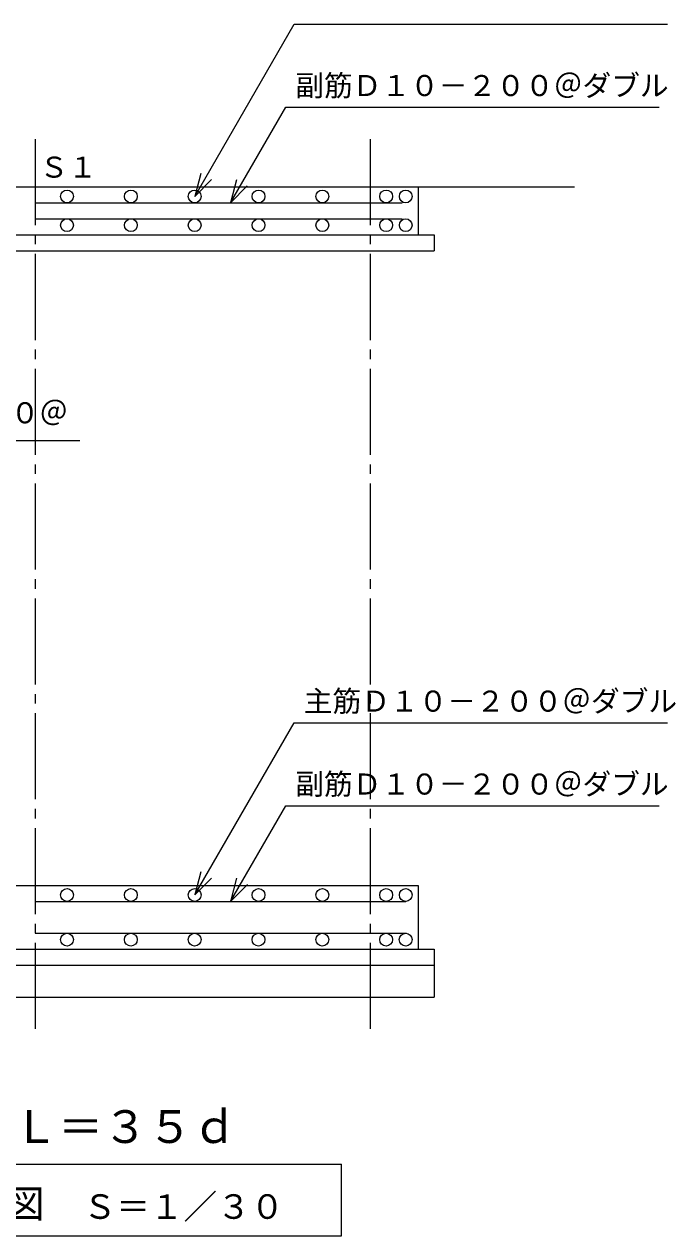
# Model space of a CAD drawing. Units: millimetres, scale not verified. Extents: x -8910 to 8910, y -6308 to 6308.
# Drawn here: x 1249 to 3290, y -810 to 2989 of the extents above; entities that cross this region are included whole.
import ezdxf
from ezdxf.enums import TextEntityAlignment as Align

# ---------------------------------------------------------------- set-up
doc = ezdxf.new("R2010")
doc.units = ezdxf.units.MM
doc.header["$LTSCALE"] = 30
doc.linetypes.add('CHAIN2', pattern=[12, 9, -1, 1, -1])
for name, color, linetype, lineweight in [('0-3_製作', 5, 'Continuous', 25), ('0-6_08', 2, 'Continuous', 25), ('1-3_00クル-フ-0躯体', 5, 'Continuous', 25)]:
    doc.layers.add(name, color=color, linetype=linetype, lineweight=lineweight)
doc.styles.add('ＭＳ ゴシック', font='')
doc.styles.get('ＭＳ ゴシック').set_extended_font_data('MS Gothic')

msp = doc.modelspace()

# ---------------------------------------------------------------- linework, layer by layer
at = {"layer": '0-3_製作', "color": 2}
for p, q in [((1782.66, 2448.53), (2094.43, 2988.53)), ((2094.43, 2988.53), (3264.43, 2988.53)), ((1894.57, 2428.53), (2067.78, 2728.53)), ((2067.78, 2728.53), (3237.78, 2728.53)), ((-228.83, 2478.53), (2972.74, 2478.53)), ((2482.66, 2478.53), (2482.66, 2328.53)), ((332.66, 2328.53), (2532.66, 2328.53)), ((2532.66, 2328.53), (2532.66, 2278.53)), ((332.66, 2278.53), (2532.66, 2278.53)), ((371.23, 1683.8), (1422.9, 1683.8)), ((1782.66, 258.56), (2094.44, 798.56)), ((2094.44, 798.56), (3264.43, 798.56)), ((1894.57, 238.56), (2067.78, 538.56)), ((2067.78, 538.56), (3237.78, 538.56)), ((332.66, 288.56), (2482.66, 288.56)), ((2482.66, 288.56), (2482.66, 88.56)), ((32.66, 88.56), (2532.66, 88.56)), ((2532.66, 88.56), (2532.66, -61.45)), ((32.66, -61.45), (2532.66, -61.45))]:
    msp.add_line(p, q, dxfattribs=at)
at = {"layer": '0-3_製作', "color": 2, "linetype": 'CHAIN2'}
for p, q in [((1282.66, 2628.53), (1282.66, -177.46)), ((2332.66, 2628.53), (2332.66, -177.46))]:
    msp.add_line(p, q, dxfattribs=at)
at = {"layer": '0-3_製作', "color": 3}
for p, q in [((1282.66, 2428.53), (2432.78, 2428.53)), ((1282.66, 2378.53), (2432.66, 2378.53)), ((1282.66, 238.56), (2443.99, 238.56)), ((1282.66, 138.55), (2446.57, 138.55)), ((1282.66, 138.55), (2443.99, 138.55)), ((322.66, -584.8), (2242.66, -584.8)), ((2242.66, -809.8), (2242.66, -584.8)), ((322.66, -809.8), (2242.66, -809.8))]:
    msp.add_line(p, q, dxfattribs=at)
at = {"layer": '0-3_製作', "color": 2}
for points in [[(1802.07, 2520.97), (1782.66, 2448.53), (1835.69, 2501.56)], [(1913.98, 2500.97), (1894.57, 2428.53), (1947.6, 2481.56)], [(1802.08, 331), (1782.66, 258.56), (1835.7, 311.59)], [(1913.98, 311), (1894.57, 238.56), (1947.61, 291.59)]]:
    msp.add_lwpolyline(points, dxfattribs=at)
at = {"layer": '0-3_製作', "color": 3}
for centre in [(1382.66, 2448.53), (1582.66, 2448.53), (1782.66, 2448.53), (1982.66, 2448.53), (2182.66, 2448.53), (2382.66, 2448.53), (2443.99, 2448.53), (1382.66, 2358.53), (1582.66, 2358.53), (1782.66, 2358.53), (1982.66, 2358.53), (2182.66, 2358.53), (2382.66, 2358.53), (2443.99, 2358.53), (1382.66, 258.56), (1582.66, 258.56), (1782.66, 258.56), (1982.66, 258.56), (2182.66, 258.56), (2382.66, 258.56), (2443.99, 258.56), (1382.55, 118.55), (1582.55, 118.55), (1782.55, 118.55), (1982.55, 118.55), (2182.55, 118.55), (2382.55, 118.55), (2443.88, 118.55)]:
    msp.add_circle(centre, 20, dxfattribs=at)
at = {"layer": '0-6_08'}
msp.add_line((32.66, 38.55), (2532.66, 38.55), dxfattribs=at)

# ---------------------------------------------------------------- texts
at = {"layer": '0-3_製作', "color": 4, "style": 'ＭＳ ゴシック'}
for s, height, p in [('副筋Ｄ１０－２００＠ダブル', 65.98, (2097.78, 2743.53)), ('Ｓ１', 65.98, (1296.37, 2487.7)), ('帯筋\u3000Ｄ１０－１００＠', 65.98, (395.83, 1717.55)), ('主筋Ｄ１０－２００＠ダブル', 65.98, (2124.44, 813.55)), ('副筋Ｄ１０－２００＠ダブル', 65.98, (2097.78, 553.56)), ('Ｂ-Ｂ断面配筋図', 87.98, (412.66, -779.8)), ('Ｓ＝１／３０', 76.98, (1432.66, -779.8))]:
    msp.add_text(s, height=height, dxfattribs=at).set_placement(p, align=Align.BOTTOM_LEFT)
at = {"layer": '1-3_00クル-フ-0躯体', "color": 4, "style": 'ＭＳ ゴシック'}
msp.add_text('Ｌ＝３５ｄ', height=102.7, dxfattribs=at).set_placement((1215.04, -549.73), align=Align.BOTTOM_LEFT)

doc.saveas('drawing.dxf')
